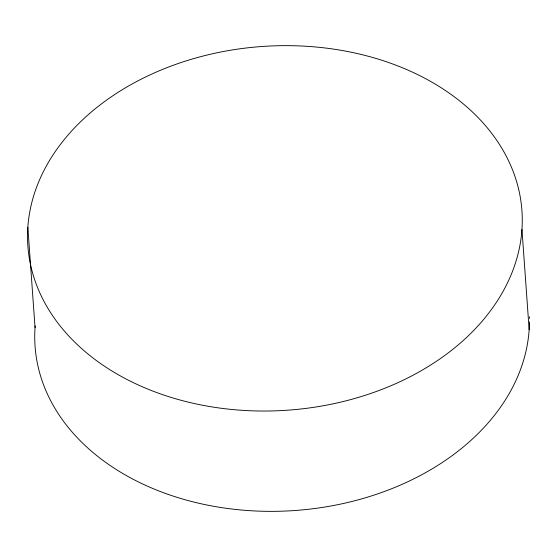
<?xml version="1.0" encoding="UTF-8"?>
<svg xmlns="http://www.w3.org/2000/svg" width="557" height="557" viewBox="0 0 557 557"><rect width="100%" height="100%" fill="white"/><g stroke="black" fill="none" stroke-linecap="round" stroke-linejoin="round"><path stroke-width="0.84" d="M521.958 229.414A247.656 182.299 -4.1 0 1 140.615 386.015A247.656 182.299 -4.1 0 1 162.143 69.583A247.656 182.299 -4.1 0 1 521.958 229.414L529.15 329.737M27.85 227.263L35.042 327.586M529.408 316.752A247.656 182.299 -4.1 0 1 529.449 318.493M529.456 321.967A247.656 182.299 -4.1 0 1 273.786 511.347A247.656 182.299 -4.1 0 1 35.168 325.894"/></g></svg>
